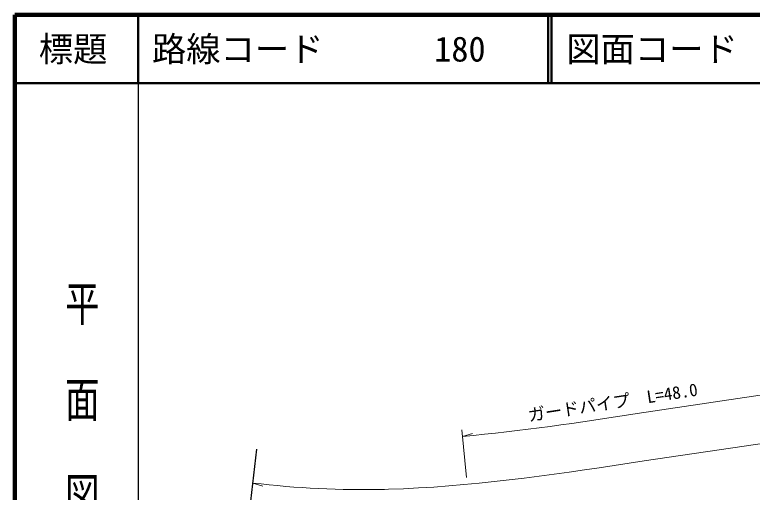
# Model space of a CAD drawing. Units: millimetres, scale not verified. Extents: x 40000 to 680000, y 20000 to 380000.
# Drawn here: x 40000 to 147490, y 310357 to 380000 of the extents above; entities that cross this region are included whole.
import ezdxf
from ezdxf.enums import TextEntityAlignment as Align

# ---------------------------------------------------------------- set-up
doc = ezdxf.new("R2010")
doc.units = ezdxf.units.MM
doc.header["$LTSCALE"] = 1000
for name, color, linetype, lineweight in [('M-BMK-OTRS', 5, 'Continuous', 25), ('M-STR-HTXT', 7, 'Continuous', 13), ('M-TTL', 2, 'Continuous', 140), ('M-TTL-BAND', 7, 'Continuous', 25), ('M-TTL-LINE', 7, 'Continuous', 50)]:
    doc.layers.add(name, color=color, linetype=linetype, lineweight=lineweight)
doc.layers.add('M-TTL-TXT', color=7, linetype='Continuous')
doc.styles.add('@ＭＳ ゴシック', font='')
doc.styles.add('ＭＳ ゴシック', font='')
doc.styles.get('@ＭＳ ゴシック').set_extended_font_data('@MS Gothic')
doc.styles.get('ＭＳ ゴシック').set_extended_font_data('MS Gothic')

msp = doc.modelspace()

# ---------------------------------------------------------------- linework, layer by layer
at = {"layer": 'M-BMK-OTRS'}
msp.add_line((65787, 237233), (75304, 316665), dxfattribs=at)
at = {"layer": 'M-STR-HTXT'}
for p, q in [((130723, 321841), (150552, 324800)), ((131756, 314918), (179234, 322002)), ((105177, 319478), (105818, 312507)), ((105269, 318482), (106731, 318932)), ((74709, 311700), (76163, 311224))]:
    msp.add_line(p, q, dxfattribs=at)
msp.add_lwpolyline([(131756, 314918), (129571, 314587), (127387, 314258), (125202, 313932), (123016, 313612), (120829, 313300), (118641, 312996), (116451, 312704), (114259, 312424), (112066, 312160), (109871, 311911), (107674, 311682), (105475, 311472), (103274, 311285), (101070, 311121), (98866, 310984), (96659, 310874), (94451, 310794), (93879, 310779)], dxfattribs=at)
for centre, radius, start, end in [((62181, 743136), 426834, 275.7938, 279.24067), ((90752, 445594), 134852, 263.16764, 271.32872)]:
    msp.add_arc(centre, radius, start, end, dxfattribs=at)
at = {"layer": 'M-TTL'}
for p, q in [((40000, 380000), (40000, 20000)), ((680000, 380000), (40000, 380000))]:
    msp.add_line(p, q, dxfattribs=at)
at = {"layer": 'M-TTL-BAND'}
msp.add_line((58000, 370000), (58000, 20000), dxfattribs=at)
at = {"layer": 'M-TTL-LINE'}
for p, q in [((58000, 380000), (58000, 370000)), ((117750, 380000), (117750, 370000)), ((118250, 380000), (118250, 370000)), ((40000, 370000), (680000, 370000))]:
    msp.add_line(p, q, dxfattribs=at)

# ---------------------------------------------------------------- texts
at = {"layer": 'M-STR-HTXT', "style": 'ＭＳ ゴシック'}
msp.add_text('ガードパイプ\u3000L=48.0', height=1833, rotation=8.746, dxfattribs=at).set_placement((127391, 322027), align=Align.BOTTOM_CENTER)
at = {"layer": 'M-TTL-BAND', "style": '@ＭＳ ゴシック', "width": 1.4}
msp.add_text('平  面  図', height=3666, rotation=270, dxfattribs=at).set_placement((49777, 306475), align=Align.MIDDLE_RIGHT)
at = {"layer": 'M-TTL-TXT', "style": 'ＭＳ ゴシック'}
msp.add_text('標題', height=3666, dxfattribs=at).set_placement((48500, 375000), align=Align.MIDDLE_CENTER)
for s, p in [('路線コード', (60000, 375000)), ('180', (101142, 375000)), ('図面コード', (120380, 375000))]:
    msp.add_text(s, height=3666, dxfattribs=at).set_placement(p, align=Align.MIDDLE_LEFT)

doc.saveas('drawing.dxf')
